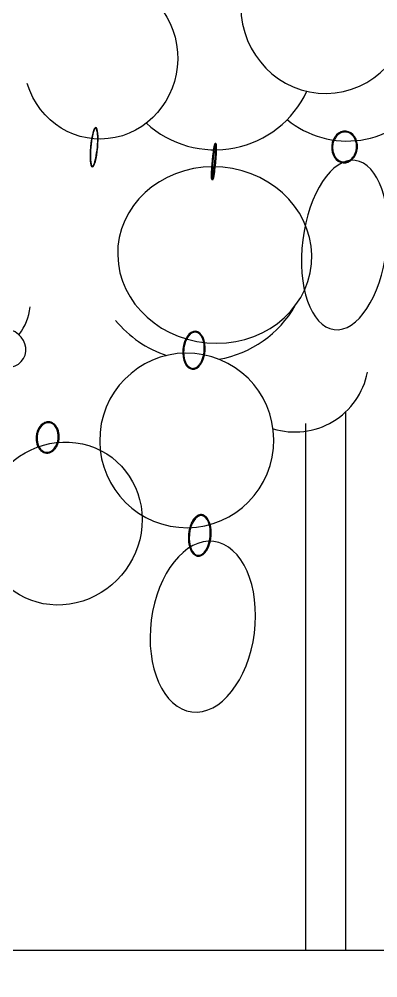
# Model space of a CAD drawing. Header units: millimetres. Extents: x 4532 to 35436, y 20123 to 38427.
# Drawn here: x 16300 to 16377.3, y 35797.4 to 36004.2 of the extents above; entities that cross this region are included whole.
import ezdxf

# ---------------------------------------------------------------- set-up
doc = ezdxf.new("R2010")
doc.units = ezdxf.units.MM
doc.set_wipeout_variables(frame=1)

# ---------------------------------------------------------------- blocks, each defined once
blk = doc.blocks.new('A$C7CFE5BBD')
blk.add_wipeout([(4182.751528438039, 1.523644169765248e-05), (4167.751528437907, 1.523074388387613e-05), (4167.503203957102, 73.85266127727925), (4166.024870655982, 109.66012967268136), (4163.425777644698, 148.36713218013358), (4158.66737842199, 197.08545359750008), (4151.82836986403, 248.5156355817096), (4145.3076082344405, 287.9360508238897), (4138.934105538954, 321.1782782497868), (4132.751528428565, 350.00001527849713), (3642.751528447456, 350.0000152784968), (3638.7977803884223, 331.9027913998142), (3633.75394809542, 307.01033631563166), (3626.1538539093094, 264.31444394893606), (3620.0329742343697, 222.89344209497756), (3614.5787102070485, 176.06729707833188), (3609.687048926664, 113.45673236062271), (3607.7783327039656, 65.31102371389795), (3607.443998574758, 43.80642056268357), (3607.7515284381143, 1.523074388387613e-05), (3592.7515284380397, 1.523644169765248e-05), (3592.7515284380397, 375.00001523644175), (3612.751528438039, 375.00001523644175), (3612.751528438039, 400.00001523644164), (3763.044756494438, 399.99984869588377), (3763.044756494438, 411.85431396589127), (3795.1534450224467, 411.85431396589127), (3795.1534450224467, 475.97759140062124), (3793.164017170201, 480.75655442435595), (3792.6202208849536, 484.48075355769447), (3793.285365491665, 491.54627122885086), (3794.589893263127, 495.48269226921195), (3795.1534450224467, 496.7057929503169), (3795.1534450224467, 503.5538717592957), (3792.0797652650467, 505.7395351661231), (3788.492108748446, 511.2121060971066), (3786.875924903337, 515.8078156915586), (3786.699758172462, 523.516578146628), (3790.6008562097077, 532.358988658562), (3795.1534450224467, 535.8429681176203), (3795.1534450224467, 538.922716703212), (3786.541265968376, 544.398595050776), (3785.319113158621, 540.4240900423326), (3785.1011370492533, 537.0634597347679), (3784.0945091999115, 538.0169853438625), (3781.796377413505, 540.6352514239537), (3779.163004674398, 536.4505053540734), (3776.1690709475597, 533.986839396916), (3772.1561365726698, 532.8317081579708), (3768.8702389673244, 533.3691933219786), (3764.861321456791, 536.0038345842313), (3762.067920737924, 539.8051976879582), (3759.9051925029266, 545.8296892355631), (3759.393791518885, 552.1000437706604), (3760.0352522883386, 556.7898261248115), (3761.9024379331217, 561.7667015208052), (3766.746558171026, 567.0481857923354), (3770.8392247075662, 568.2898264540404), (3770.865899602168, 571.2378597428647), (3766.8335399000525, 572.0727106080255), (3763.1380075052, 574.6761225710247), (3761.2420975629507, 577.5783250113822), (3760.494549680786, 580.0627864648145), (3760.362146865363, 582.5149784698891), (3761.6998458976173, 587.053926084121), (3758.633052335117, 586.4216682086117), (3756.491628875914, 587.1771601618195), (3754.814818238978, 588.9322919032954), (3753.333925626053, 585.2886357097523), (3751.692846217962, 582.986988850549), (3749.6705301072425, 581.5698803451655), (3746.9630060495415, 581.5114424267405), (3744.308717695459, 583.4679350176987), (3741.808299937967, 587.9977443898758), (3740.4176174705694, 593.6035224946769), (3740.113425217791, 601.0180831861854), (3741.737017377648, 606.2316929372761), (3744.0209143635984, 613.3032430790926), (3741.3500488310665, 615.4215810682575), (3737.9916596386593, 612.1707461898908), (3734.370524147195, 611.1379215271305), (3733.7208699198313, 610.1640934608025), (3730.3670263798062, 609.9879703679657), (3726.6729744786667, 611.3973567390775), (3723.548708184887, 614.6489021476199), (3721.438600754933, 619.935012565957), (3720.9810844973294, 623.8470796071286), (3722.1525705059025, 631.939012893561), (3725.260602061314, 638.2892969932649), (3726.001035221626, 639.2784823834448), (3724.939052559629, 641.390854866634), (3723.9380484294315, 649.0456646908107), (3724.3937962720306, 655.3225836307478), (3725.3540195254695, 660.4013684340088), (3727.734064707731, 667.4456324702336), (3729.5140600925884, 670.5861728816595), (3730.887208713015, 672.1515295629225), (3732.745658886398, 673.1282006850271), (3732.7510438254885, 673.4488653423108), (3728.421786861064, 674.7251759879772), (3726.101435136075, 676.6300494371586), (3723.715680822104, 680.1839833776622), (3722.2232706824598, 684.7479662030636), (3721.834818631726, 689.9897342370513), (3722.5210555542512, 694.7128354944199), (3724.220716291423, 699.2140205365998), (3726.1582612283437, 702.1702269119086), (3729.231082139208, 704.9372112655186), (3732.245978961212, 706.2308813454293), (3734.8764998200604, 706.4359947303329), (3737.759956997716, 705.6735501158895), (3739.487649554413, 704.565795276414), (3742.593639401795, 708.2733909965656), (3747.600396112856, 711.1488636335208), (3744.030561007974, 711.1930202305929), (3740.972072688803, 713.2709044869558), (3738.6269424062543, 717.9325005907161), (3737.9692426558445, 721.384073760469), (3737.935240605599, 727.4598629446722), (3739.0098631542196, 733.7830165020283), (3739.825134214947, 736.623557185004), (3740.6406485463267, 738.9194382160216), (3743.7068375203835, 745.1839989045121), (3746.981909873312, 749.6193262689181), (3752.3493750897715, 753.6932787877664), (3754.5421626063785, 754.3206714560628), (3754.5421626063785, 759.2016671529897), (3750.2696687336174, 759.2016671529897), (3750.2696687336174, 767.9957310895594), (3779.9151490145855, 767.9957310895594), (3777.9508069069075, 768.6707334782969), (3774.6059346685133, 771.0954664289801), (3771.699810175953, 775.4970263801521), (3770.2483426502326, 780.2919575115476), (3769.868329032867, 784.7389843017492), (3771.4717168648094, 793.8018721185598), (3774.0740941199388, 798.9858135885964), (3777.438730190137, 802.8217629746838), (3781.410473403172, 805.2485133427455), (3783.403860856628, 805.8207241910912), (3783.403860856628, 810.2306161132916), (3776.4144350064207, 810.2306161132916), (3776.4144350064207, 819.0246800498618), (3796.2856588335208, 819.024680049852), (3795.5113542793183, 822.1709913984461), (3795.11663846147, 827.41925396721), (3795.564638831142, 834.2163422088273), (3796.293779297145, 838.5728090144086), (3798.031551131801, 845.0754825797368), (3800.501762800981, 850.9466143463543), (3802.5613921717627, 854.1612342278012), (3804.3786524683474, 855.9819348301947), (3806.5795247511755, 856.8952993926392), (3807.7247804789113, 861.1196354558969), (3801.2148807778476, 861.1196354558969), (3801.2148807778476, 869.9136993924664), (3963.4832611294446, 869.9136993924664), (3963.4832611294446, 861.1196354558969), (3962.711615020679, 854.62151672173), (3963.8625972728546, 854.3889583888177), (3964.897263831566, 854.0166145915581), (3965.9815839023076, 853.4570232116736), (3967.7706952770313, 852.1261352827652), (3969.344778354639, 850.4661679235049), (3971.792394470369, 846.560283877349), (3973.220273067106, 842.7981411803215), (3974.1101653280025, 833.041096950013), (3972.6351407257944, 827.4593121204797), (3969.409685722628, 823.3018895129511), (3969.409685722628, 819.0246800498618), (3990.6120447026665, 819.0246800498618), (3990.6120447026665, 810.2306161132916), (3992.2656665666004, 803.8201335636423), (3994.4809230870196, 797.7788330249263), (3996.241596875783, 788.2062365027306), (3996.71667114116, 779.6846766881134), (3995.3763584828016, 767.9957310895783), (4025.3421931244416, 767.9957310895594), (4025.3421931244416, 759.2016671529897), (4024.3667442615924, 749.2331503476195), (4028.208209631558, 746.7020162194884), (4030.55245109687, 741.6170480539193), (4031.6838599470193, 733.9291085753376), (4031.3739513939295, 726.7548690945038), (4030.3566117979617, 721.1750247512774), (4028.1721312140176, 714.7498492069736), (4023.9740500059784, 708.5010773350851), (4026.2574403743556, 706.6898047504416), (4029.036237954585, 707.4393142141672), (4033.5932940955727, 707.1109609093365), (4038.9262916411526, 704.337542385642), (4042.2588534556958, 700.8477419510754), (4046.2210886808284, 691.4971411207686), (4046.5116224133653, 686.4975189585547), (4045.0870522896325, 680.337861966102), (4042.024689476643, 675.8260249745455), (4044.8620802441396, 671.3554008157504), (4046.5188519163257, 664.1869724903921), (4046.2801582621228, 658.5529006923258), (4043.7223256411426, 650.6309589049373), (4040.39436510516, 646.0223313634232), (4034.277957375634, 642.453041303114), (4031.816819140458, 642.2304703163715), (4031.688212203161, 640.1848464110172), (4033.20530348696, 637.9856396493116), (4033.8413124736035, 635.928951193593), (4034.405197093714, 631.3333332139558), (4034.242469860143, 625.7377525729152), (4033.4348859742763, 620.2372669746663), (4031.890240615321, 614.4706276081414), (4029.811677054495, 609.6933664932423), (4027.313982884957, 606.469576607812), (4027.3454524111085, 603.722229666131), (4026.3504493332007, 597.4421817130777), (4021.871965856192, 588.9056772283644), (4012.9667181310992, 584.2031805436493), (4011.470501099771, 583.659089936889), (4011.2999511625926, 581.5826147090405), (4008.527954926622, 574.4829124881417), (4003.2376842334875, 569.4837353712468), (3995.621021346212, 567.1623243338103), (3999.23564106813, 563.216573243777), (4002.0098557540596, 556.8824168542682), (4002.422892980431, 550.8824359248616), (3999.9698000419057, 543.1401978281707), (3994.605865832155, 537.2343675481716), (3985.5838150858835, 533.878415871031), (3978.282626700723, 532.9317556746544), (3974.2007522910176, 536.5483904532799), (3971.8312518019798, 530.7808706967305), (3969.5446968848446, 528.0575174524301), (3969.544696884845, 411.85431396589127), (3999.9707308589464, 411.85431396589127), (3999.9707308589464, 399.99984869588377), (4162.75152843804, 400.00001523644164), (4162.75152843804, 375.00001523644175), (4182.751528438039, 375.00001523644175)])
for points in [[(3969.544696884845, 411.8543139658905), (3969.544696884845, 528.057517452402)], [(3960.900890937748, 411.8543139658905), (3960.900890937748, 525.4576813836502)]]:
    blk.add_lwpolyline(points)
blk.add_lwpolyline([(3999.970730858946, 411.8543139658905), (3763.044756494437, 411.8543139658905), (3763.044756494437, 399.999848695883), (3999.970730858946, 399.999848695883)], close=True)
for centre, radius, start, end in [((3941.328145253388, 606.3732332445834), 21.84908160542981, 227.3870907407574, 335.0168702306378), ((3969.784158763683, 606.7261338991266), 20.30690824472507, 230.5857781669839, 326.2138401616609), ((3889.509030438934, 551.9298358968845), 12.02343829753456, 323.1579588169564, 353.756509985091), ((3938.182307553685, 562.5266814511888), 23.50510867901465, 279.7141631492881, 330.4676011701656), ((3938.182307553685, 562.5266814511888), 23.50510867901465, 218.988680040996, 252.0244456653923), ((3958.55603052161, 539.6052967618489), 15.9405770103074, 252.8062193275092, 348.9439690263773)]:
    blk.add_arc(centre, radius, start, end)
at = {"extrusion": (0, 0, -0.9999999999999999)}
for centre, major_axis, ratio, start_param, end_param in [((3965.251825502932, 615.6517581297703), (1.71811549036116, 18.89209523411785), 0.9671797751646497, -7.853981633974483, -1.570796326794896), ((3941.097073211367, 581.9874681048132), (0.3362094530713137, 3.696899912530768), 0.0585869523246246, -1.570796326794896, 4.712388980384689), ((3941.264683315505, 561.8184095582728), (-20.84698541752527, 1.895900276243545), 0.9083006519807996, -4.712388980384689, 1.570796326794896), ((3938.045325906805, 501.3541277966615), (0.3897005532820288, 4.285078626376217), 0.5221907718096901, -1.570796326794896, 4.712388980384689), ((3938.700495109053, 481.6688988407295), (2.360023045468952, 18.37356521550642), 0.6051586089742855, -1.570796326794896, 4.712388980384689)]:
    blk.add_ellipse(centre, major_axis=major_axis, ratio=ratio, start_param=start_param, end_param=end_param, dxfattribs=at)
at = {"extrusion": (0, 0, -1)}
for centre, major_axis, ratio, start_param, end_param in [((3916.684531299139, 604.166960997627), (1.56999208448469, 17.26335635910903), 0.9579933559840949, -0.0560164811779918, 4.311619949756731), ((3969.260343567326, 585.1382612756606), (0.3106177376176787, 3.415497918155591), 0.8087849936330469, -1.570796326794896, 4.712388980384689), ((3913.172958349376, 565.2152028960445), (1.699788785092431, 18.6905780117851), 0.9902976810736486, -6.283185307179585, 0), ((3969.282474233976, 563.9911415407587), (2.285360793114475, 18.24525951661299), 0.495688934847664, -1.570796326794896, 4.712388980384689), ((3896.204343530149, 541.6954218671926), (3.843112054902166, -2.188440022873802), 0.9218859310825627, -3.141592653589793, 3.141592653589793), ((3936.795981742765, 541.2903438867688), (0.3721080191829818, 4.091634220878891), 0.5851192130814739, -1.570796326794896, 4.712388980384689), ((3935.242629166027, 521.8497176329874), (1.705071286581191, 18.74866346748345), 0.9969907978898754, -7.853981633974483, -1.570796326794896), ((3905.254561365906, 522.4834878006404), (0.2888481235005817, 3.176123076698488), 0.7163613073571202, -1.570796326794896, 4.712388980384689), ((3908.275741564375, 503.9089423586302), (10.82440080919424, 14.2481479085506), 0.9513368920373722, 4.646566014793019, 9.876481183785376)]:
    blk.add_ellipse(centre, major_axis=major_axis, ratio=ratio, start_param=start_param, end_param=end_param, dxfattribs=at)
at = {"extrusion": (0, 0, -0.9999999999999999)}
blk.add_ellipse((3915.257139005207, 585.0912058932627), major_axis=(-0.3859547222998359, -4.243890128837195), ratio=0.1852660335445707, dxfattribs=at)
for points, knots in [([(3914.878876025472, 580.9318928105677), (3914.860485948015, 580.9335652707996), (3914.83825905601, 580.9430559081411), (3914.778336093037, 581.0085655087641), (3914.744516826442, 581.0635281466566), (3914.653006422366, 581.2806623078686), (3914.599516551916, 581.4933478552884), (3914.518545232397, 582.0306984846284), (3914.49045239823, 582.3556853810478), (3914.449813116607, 583.4188442418854), (3914.476189389974, 584.2640153503198), (3914.626522161798, 585.9545858413949), (3914.75017608851, 586.7966398850585), (3915.023697844681, 588.056370214912), (3915.164764883903, 588.5234060549446), (3915.366407557482, 588.970469590804), (3915.429028032206, 589.0774156172447), (3915.531045381653, 589.2033045360622), (3915.572307301311, 589.2338710796939), (3915.622134862617, 589.2531091012679), (3915.634759660785, 589.2528356869625), (3915.668049503791, 589.2410515528791), (3915.690472951541, 589.226097634415), (3915.74153377736, 589.1639469688562), (3915.769143802496, 589.1176465869685), (3915.856267820262, 588.9188918374166), (3915.911065416676, 588.7072805961398), (3915.994034235166, 588.168896733263), (3916.022906634815, 587.8417693654228), (3916.064535025307, 586.7783459337697), (3916.038928379628, 585.9359790799826), (3915.890315838657, 584.2486584755279), (3915.767608898317, 583.4070178626607), (3915.494652856989, 582.1407361588244), (3915.353013672666, 581.6687729719597), (3915.150345619626, 581.2165508809303), (3915.08741292611, 581.1082783562633), (3914.988121401435, 580.984700321922), (3914.949218921396, 580.9537040954492), (3914.903280024275, 580.9325400493144), (3914.890556032278, 580.9308305885097), (3914.878876025472, 580.9318928105677)], [0, 0, 0, 0, 0.167318431627112, 0.167318431627112, 0.334636863254224, 0.334636863254224, 0.6474749447326253, 0.6474749447326253, 0.9603130262110267, 0.9603130262110267, 1.559984547298726, 1.559984547298726, 2.159656068386427, 2.159656068386427, 2.649874700300635, 2.649874700300635, 2.871836530930805, 2.871836530930805, 3.05025290112302, 3.05025290112302, 3.188770502439258, 3.188770502439258, 3.327288103755495, 3.327288103755495, 3.465805705071733, 3.465805705071733, 3.782165957217835, 3.782165957217835, 4.098526209363937, 4.098526209363937, 4.697035093855498, 4.697035093855498, 5.29554397834706, 5.29554397834706, 5.788225676108809, 5.788225676108809, 6.011093660079017, 6.011093660079017, 6.176917107889995, 6.176917107889995, 6.283185307179585, 6.283185307179585, 6.283185307179585, 6.283185307179585]), ([(3966.688238459265, 585.3721778198415), (3966.696316220714, 585.4609994617676), (3966.707330337293, 585.5495539787844), (3966.745293458724, 585.7896455149203), (3966.778016361499, 585.9400315621206), (3966.860084611781, 586.2342191074895), (3966.909429258409, 586.3780181151269), (3967.023641253854, 586.6560523486733), (3967.088507525365, 586.7902851121653), (3967.232309552059, 587.0464370406735), (3967.311243740583, 587.1683538369871), (3967.481414085578, 587.3974262344454), (3967.572648053032, 587.504579735225), (3967.765391974277, 587.7020480333049), (3967.866899056335, 587.7923613446219), (3968.077980606093, 587.9544971850155), (3968.187551729123, 588.0263193490136), (3968.412464627563, 588.1502760670301), (3968.527803293578, 588.2024118033041), (3968.761966550406, 588.2862431432623), (3968.880789415303, 588.3179412893987), (3969.119725503293, 588.3605316718495), (3969.239839246937, 588.3714265892086), (3969.479271177293, 588.3723474053004), (3969.598591649239, 588.3623743864628), (3969.834415134192, 588.3217359603768), (3969.95092030711, 588.2910692530022), (3970.179080576261, 588.2094617428993), (3970.290735900551, 588.1585182432937), (3970.507111420247, 588.0370823224112), (3970.611829610865, 587.9665876100225), (3970.812220473224, 587.807162983172), (3970.907889916827, 587.7182323225461), (3971.088130589782, 587.5234869663291), (3971.172698558748, 587.4176731202788), (3971.328842885418, 587.1911478496659), (3971.40041662104, 587.0704383424054), (3971.528928665302, 586.8164997532767), (3971.5858651372, 586.683273107632), (3971.683775534362, 586.4070025056753), (3971.724748297103, 586.2639611567756), (3971.789765301834, 585.9710108597683), (3971.81380889213, 585.8211045302487), (3971.844389314097, 585.5175425460366), (3971.85092587749, 585.3638894711075), (3971.846315095117, 585.0560427219061), (3971.835167790621, 584.9018515865937), (3971.795416371348, 584.5961511257956), (3971.766812580961, 584.444644311272), (3971.69277398926, 584.1474728860812), (3971.647339810359, 584.0018107696123), (3971.540650838204, 583.7193520736218), (3971.479397023071, 583.5825579664124), (3971.342440034645, 583.3206470125042), (3971.266738298091, 583.1955325677445), (3971.102581806223, 582.9595076804435), (3971.014129079562, 582.8485994270923), (3970.826440574518, 582.6431591269247), (3970.727207508495, 582.5486287555577), (3970.520131040572, 582.3777025466006), (3970.412290912678, 582.3013073924849), (3970.190285155175, 582.1679586818245), (3970.076122786068, 582.1110043316767), (3969.843768672992, 582.0173930042693), (3969.725579095746, 581.9807337401471), (3969.487392041749, 581.9281640451554), (3969.367394605102, 581.9122508065811), (3969.127702187896, 581.9013015858982), (3969.008005211454, 581.9062640037191), (3968.770944269407, 581.936944433608), (3968.653577913214, 581.9626631994652), (3968.42320224192, 582.0345002616559), (3968.310192139968, 582.0806210809424), (3968.090601176173, 582.1926186777455), (3967.984021842512, 582.2584979903222), (3967.77940275436, 582.4089985645296), (3967.681366053501, 582.4936209847838), (3967.495908004847, 582.6801635141055), (3967.408489994388, 582.7820831195604), (3967.246210026355, 583.0013355119772), (3967.171350873399, 583.1186665828609), (3967.035899507264, 583.366452516002), (3966.975309314821, 583.4969050267282), (3966.869803988931, 583.7683027249332), (3966.824890164808, 583.9092453257799), (3966.751793408683, 584.1987257972396), (3966.723611237514, 584.3472610444915), (3966.684650917687, 584.648841885737), (3966.673873120777, 584.8018848893153), (3966.670184688792, 585.0943105975202), (3966.675632897739, 585.2335692861852), (3966.688238459265, 585.3721778198415)], [-1.570796326794896, -1.570796326794896, -1.570796326794896, -1.570796326794896, -1.489098402489466, -1.489098402489466, -1.347842690861457, -1.347842690861457, -1.206586979233449, -1.206586979233449, -1.065331267605441, -1.065331267605441, -0.9240755559774332, -0.9240755559774332, -0.7828198443494252, -0.7828198443494252, -0.6415641327214172, -0.6415641327214172, -0.500308421093409, -0.500308421093409, -0.3590527094654009, -0.3590527094654009, -0.2177969978373928, -0.2177969978373928, -0.0765412862093847, -0.0765412862093847, 0.0647144254186234, 0.0647144254186234, 0.2059701370466315, 0.2059701370466315, 0.3472258486746396, 0.3472258486746396, 0.4884815603026477, 0.4884815603026477, 0.6297372719306558, 0.6297372719306558, 0.7709929835586639, 0.7709929835586639, 0.912248695186672, 0.912248695186672, 1.053504406814679, 1.053504406814679, 1.194760118442688, 1.194760118442688, 1.336015830070696, 1.336015830070696, 1.477271541698704, 1.477271541698704, 1.618527253326712, 1.618527253326712, 1.75978296495472, 1.75978296495472, 1.901038676582729, 1.901038676582729, 2.042294388210737, 2.042294388210737, 2.183550099838745, 2.183550099838745, 2.324805811466753, 2.324805811466753, 2.466061523094762, 2.466061523094762, 2.60731723472277, 2.60731723472277, 2.748572946350778, 2.748572946350778, 2.889828657978786, 2.889828657978786, 3.031084369606794, 3.031084369606794, 3.172340081234803, 3.172340081234803, 3.313595792862811, 3.313595792862811, 3.454851504490819, 3.454851504490819, 3.596107216118827, 3.596107216118827, 3.737362927746835, 3.737362927746835, 3.878618639374844, 3.878618639374844, 4.019874351002852, 4.019874351002852, 4.16113006263086, 4.16113006263086, 4.302385774258868, 4.302385774258868, 4.443641485886876, 4.443641485886876, 4.584897197514884, 4.584897197514884, 4.712388980384689, 4.712388980384689, 4.712388980384689, 4.712388980384689]), ([(3940.690184758485, 582.0244720128285), (3940.69920846212, 582.1236950681232), (3940.708465611769, 582.2228968206364), (3940.736848850127, 582.5194888226724), (3940.756587730753, 582.7158609551298), (3940.797197995915, 583.1009005703418), (3940.818068867815, 583.2895634763445), (3940.860415287174, 583.6543930152002), (3940.881890214256, 583.8305549813704), (3940.924907690529, 584.1659395427596), (3940.946449352345, 584.3251569257736), (3940.989075779074, 584.6227034690128), (3941.010158738911, 584.7610250872713), (3941.045984618806, 584.9803933893018), (3941.060939546067, 585.0669509900072), (3941.090200114155, 585.2259609843059), (3941.104501486265, 585.2984032846325), (3941.127817316537, 585.4071954031278), (3941.13701874149, 585.4475695659676), (3941.153706932066, 585.5157782436618), (3941.161224713407, 585.5445802285722), (3941.174753805131, 585.5926086156433), (3941.180761473985, 585.6125938010555), (3941.191854492328, 585.64672143391), (3941.196898316241, 585.6612546311262), (3941.206473798, 585.6866909205019), (3941.210930580713, 585.6977749075195), (3941.219681709747, 585.7177617046436), (3941.22387145492, 585.7267147560524), (3941.233135752704, 585.7448028618273), (3941.238195349844, 585.7539361822455), (3941.248234964067, 585.7699788146456), (3941.252731486606, 585.7766761657585), (3941.263186480533, 585.7906993734105), (3941.269136858147, 585.798033419127), (3941.28181405881, 585.8116145560671), (3941.288007273721, 585.8176977012808), (3941.302576319813, 585.8301858582454), (3941.310959840052, 585.8366030391226), (3941.328344778598, 585.8476252466826), (3941.336693502821, 585.8522831072951), (3941.355391737048, 585.8608727272986), (3941.365752064423, 585.8648002445734), (3941.388348030367, 585.8711024346449), (3941.400588534863, 585.873461862273), (3941.426147176393, 585.8758193986178), (3941.439450828158, 585.8758014616942), (3941.465769461796, 585.8731433678222), (3941.478759693364, 585.8705066797593), (3941.503171747292, 585.8631535471104), (3941.514584481341, 585.8584560383497), (3941.535244656468, 585.847943382807), (3941.544500765656, 585.842141114761), (3941.560919199113, 585.8302483183252), (3941.568092626785, 585.8241590763246), (3941.580731996659, 585.8121733377957), (3941.58620398687, 585.8062732127764), (3941.595865849671, 585.7948607189501), (3941.600057551845, 585.7893447995921), (3941.607511532118, 585.7787326994039), (3941.610773735887, 585.7736343083125), (3941.618515886923, 585.760655091206), (3941.622437700429, 585.7530940399774), (3941.62924377606, 585.7386913270493), (3941.632121679988, 585.7318462649746), (3941.63724199546, 585.7185881623918), (3941.639480696616, 585.7121748820682), (3941.643548604425, 585.6995633550141), (3941.645375840748, 585.6933655575885), (3941.650567419685, 585.6743951176213), (3941.653486227882, 585.6617014700932), (3941.658725957303, 585.6356702727535), (3941.66103484415, 585.6223425727258), (3941.665256453653, 585.5946165169626), (3941.667165299561, 585.5802227300046), (3941.670678872299, 585.5501318380157), (3941.672282179676, 585.5344368963306), (3941.67684049407, 585.4836791549496), (3941.679362616418, 585.4461761352177), (3941.683448606203, 585.3643645785087), (3941.685007366326, 585.3200690120029), (3941.687206395702, 585.2246548024159), (3941.687845353943, 585.1735405962136), (3941.688221184744, 585.0646616300255), (3941.687957646649, 585.0068986797742), (3941.686107469581, 584.8478897237837), (3941.683811847037, 584.741578307996), (3941.676966111034, 584.5140531486286), (3941.672415618119, 584.3928433678848), (3941.661141755325, 584.1374834271883), (3941.654418320719, 584.0033356239474), (3941.63891442915, 583.7243282329327), (3941.630134008741, 583.5794705027984), (3941.610666055149, 583.2814785760747), (3941.599978604037, 583.1283460833984), (3941.566809951884, 582.6804230015878), (3941.542160329034, 582.3784980741366), (3941.488257130408, 581.7725109058701), (3941.459006920082, 581.468486821108), (3941.406461086506, 580.9614925507376), (3941.383875720876, 580.7546114382021), (3941.337928817582, 580.3551269331401), (3941.31456820641, 580.1625306333335), (3941.271503273954, 579.826549961701), (3941.251811916565, 579.6802184812877), (3941.212771409631, 579.4047219627573), (3941.193423307766, 579.2755614712987), (3941.15851582689, 579.0563067438816), (3941.142851117915, 578.9632725257579), (3941.112196862847, 578.7922386156897), (3941.097211265271, 578.7142486908742), (3941.072726824354, 578.5967400703848), (3941.063026029533, 578.5529474546238), (3941.045468539498, 578.4790813574837), (3941.037573067155, 578.447938958012), (3941.023414273488, 578.3961638449728), (3941.017145495429, 578.3746804777802), (3941.005630024101, 578.3381635049045), (3941.000417420615, 578.3226807522624), (3940.990585124036, 578.2957379269683), (3940.986033711673, 578.2840603046388), (3940.97716229971, 578.2631385221648), (3940.972940824377, 578.2538220678143), (3940.964411791389, 578.2366035984633), (3940.960231207868, 578.2287149347867), (3940.950775579873, 578.2124949641911), (3940.945514429568, 578.2041615834496), (3940.934742586895, 578.1891578927207), (3940.929763608936, 578.1827213382385), (3940.918063405061, 578.169229234165), (3940.911345879871, 578.1621621849517), (3940.897044058456, 578.1492630631001), (3940.890053579558, 578.1435427932338), (3940.873806875232, 578.1321201637656), (3940.864538029975, 578.1264105925839), (3940.845596715899, 578.1170058653843), (3940.836483684809, 578.1131542419935), (3940.81657654935, 578.1065656809405), (3940.805776849538, 578.1038370421775), (3940.782944847804, 578.1001793771902), (3940.770917151156, 578.0992627846463), (3940.746574461842, 578.0996539192311), (3940.73427546761, 578.10096619459), (3940.710511138463, 578.1056750312018), (3940.699059089155, 578.1090622827214), (3940.677784192816, 578.1172823517736), (3940.667961435716, 578.1221025391169), (3940.650190653778, 578.132429303314), (3940.642235041105, 578.1379300977023), (3940.628037100807, 578.1490434158513), (3940.621787979067, 578.1546564772761), (3940.610678243775, 578.1656739101782), (3940.605814209182, 578.1710809119431), (3940.597144920004, 578.1815570073122), (3940.593338656388, 578.1866284149619), (3940.584392230001, 578.1994522488712), (3940.579881422254, 578.2069132241922), (3940.572098028704, 578.2210560699496), (3940.56883022303, 578.2277436933982), (3940.56306335636, 578.2405830190437), (3940.560567888057, 578.2467360984338), (3940.55607256704, 578.2587132623921), (3940.554074842574, 578.2645373665182), (3940.549125761117, 578.2800495247393), (3940.54648506243, 578.2895827259672), (3940.541729301014, 578.3087005766611), (3940.539620786647, 578.3182815295913), (3940.53574246573, 578.3378070262879), (3940.533975249422, 578.3477493563587), (3940.5291280649, 578.3778536210921), (3940.526380349798, 578.3988042605379), (3940.52148412375, 578.443582754353), (3940.519343352502, 578.4673984053697), (3940.515567882019, 578.5181986897405), (3940.513935391125, 578.5451787134552), (3940.511137652535, 578.6024226006157), (3940.509973152515, 578.6326845050826), (3940.506997186374, 578.7337704145502), (3940.506015932104, 578.810727935579), (3940.506095262743, 578.9796717191966), (3940.50715852794, 579.0716457483977), (3940.511292691725, 579.2694852390596), (3940.51436419247, 579.3753463138746), (3940.522462367811, 579.5994984468598), (3940.527489188626, 579.7177872813227), (3940.539420455145, 579.9650923115587), (3940.546324914296, 580.0941069753062), (3940.561907341504, 580.3609718396947), (3940.570585271726, 580.4988207426541), (3940.594354323493, 580.8522338701914), (3940.610480301231, 581.0720738096898), (3940.645903125031, 581.519748273251), (3940.665199289771, 581.7475736076631), (3940.687226001031, 581.9918682104362), (3940.688702230666, 582.008170398014), (3940.690184758485, 582.0244720128285)], [-1.570796326794896, -1.570796326794896, -1.570796326794896, -1.570796326794896, -1.490519832913861, -1.490519832913861, -1.329966845151792, -1.329966845151792, -1.169413857389722, -1.169413857389722, -1.008860869627653, -1.008860869627653, -0.8483078818655837, -0.8483078818655837, -0.6877548941035144, -0.6877548941035144, -0.56931583605273, -0.56931583605273, -0.4508767780019454, -0.4508767780019454, -0.3715155334369244, -0.3715155334369244, -0.3051745424374884, -0.3051745424374884, -0.2521759882806374, -0.2521759882806374, -0.2091262933362871, -0.2091262933362871, -0.173838604374988, -0.173838604374988, -0.1445477860758009, -0.1445477860758009, -0.1152569677766137, -0.1152569677766137, -0.0952785690345846, -0.0952785690345846, -0.0753001702925555, -0.0753001702925555, -0.0601706177841941, -0.0601706177841941, -0.0450410652758328, -0.0450410652758328, -0.0336348949394489, -0.0336348949394489, -0.022228724603065, -0.022228724603065, -0.0108225542666811, -0.0108225542666811, 0.0005836160697028, 0.0005836160697028, 0.0119897864060867, 0.0119897864060867, 0.0233959567424706, 0.0233959567424706, 0.0348021270788545, 0.0348021270788545, 0.0462082974152384, 0.0462082974152384, 0.0576144677516223, 0.0576144677516223, 0.0690206380880062, 0.0690206380880062, 0.0804268084243901, 0.0804268084243901, 0.0991753414454668, 0.0991753414454668, 0.1179238744665434, 0.1179238744665434, 0.1366724074876201, 0.1366724074876201, 0.1554209405086968, 0.1554209405086968, 0.1943285538760692, 0.1943285538760692, 0.2332361672434415, 0.2332361672434415, 0.2721437806108138, 0.2721437806108138, 0.3110513939781862, 0.3110513939781862, 0.3924768202830461, 0.3924768202830461, 0.473902246587906, 0.473902246587906, 0.5553276728927659, 0.5553276728927659, 0.6367530991976258, 0.6367530991976258, 0.7677705524507199, 0.7677705524507199, 0.8987880057038138, 0.8987880057038138, 1.029805458956907, 1.029805458956907, 1.160822912210001, 1.160822912210001, 1.291840365463095, 1.291840365463095, 1.53707170445844, 1.53707170445844, 1.782303043453785, 1.782303043453785, 1.956997347939565, 1.956997347939565, 2.131691652425345, 2.131691652425345, 2.278464300154676, 2.278464300154676, 2.425236947884007, 2.425236947884007, 2.548238398277503, 2.548238398277503, 2.671239848671, 2.671239848671, 2.754328782687888, 2.754328782687888, 2.823777973072632, 2.823777973072632, 2.879216318242475, 2.879216318242475, 2.924158529059263, 2.924158529059263, 2.96090955456713, 2.96090955456713, 2.991333172809526, 2.991333172809526, 3.016855995067853, 3.016855995067853, 3.042378817326179, 3.042378817326179, 3.060344777346368, 3.060344777346368, 3.078310737366558, 3.078310737366558, 3.091936847735444, 3.091936847735444, 3.10556295810433, 3.10556295810433, 3.116112751788302, 3.116112751788302, 3.126662545472273, 3.126662545472273, 3.137212339156244, 3.137212339156244, 3.147762132840216, 3.147762132840216, 3.158311926524187, 3.158311926524187, 3.168861720208159, 3.168861720208159, 3.179411513892132, 3.179411513892132, 3.189961307576102, 3.189961307576102, 3.200511101260074, 3.200511101260074, 3.211060894944045, 3.211060894944045, 3.228161920380147, 3.228161920380147, 3.245262945816249, 3.245262945816249, 3.262363971252351, 3.262363971252351, 3.279464996688453, 3.279464996688453, 3.308585917275462, 3.308585917275462, 3.337706837862471, 3.337706837862471, 3.36682775844948, 3.36682775844948, 3.423486975000313, 3.423486975000313, 3.480146191551146, 3.480146191551146, 3.536805408101978, 3.536805408101978, 3.593464624652813, 3.593464624652813, 3.716266858279689, 3.716266858279689, 3.839069091906567, 3.839069091906567, 3.961871325533442, 3.961871325533442, 4.084673559160319, 4.084673559160319, 4.207475792787195, 4.207475792787195, 4.330278026414072, 4.330278026414072, 4.514739086012992, 4.514739086012992, 4.699200145611913, 4.699200145611913, 4.712388980384689, 4.712388980384689, 4.712388980384689, 4.712388980384689]), ([(3934.592186301164, 541.4907650173445), (3934.60155187533, 541.5937472213445), (3934.613257356661, 541.6965165624897), (3934.653294868975, 541.9887215240778), (3934.687285607015, 542.1768303884928), (3934.770403886072, 542.545199072807), (3934.819531218414, 542.7254560511246), (3934.931756889713, 543.0741630150042), (3934.994855082219, 543.2426099765034), (3935.133481293367, 543.5639911102517), (3935.209009174116, 543.7169217654773), (3935.370582058884, 544.0039132931306), (3935.456626518429, 544.1379695618562), (3935.636956275532, 544.3843233126718), (3935.731239162826, 544.4966143718957), (3935.90657495728, 544.6776935558337), (3935.986633484692, 544.7506992549206), (3936.148948632504, 544.8803500940012), (3936.231200015496, 544.9369934538881), (3936.396477611943, 545.0335666586798), (3936.479496265387, 545.0734985439958), (3936.645114368966, 545.1367359807518), (3936.727708474125, 545.1600502861584), (3936.891729315368, 545.190426059653), (3936.973160762198, 545.197499654143), (3937.134592280407, 545.1957176115284), (3937.214607361911, 545.1868661262597), (3937.373116400475, 545.1532176745859), (3937.451622655182, 545.1284117418727), (3937.606732786375, 545.0625665783336), (3937.68333668981, 545.0215149257019), (3937.833761916645, 544.9229848835421), (3937.907575621011, 544.865500373362), (3938.051181805469, 544.734312434568), (3938.120966935388, 544.6606093419869), (3938.255170279681, 544.4976738733858), (3938.319584290763, 544.4084444349901), (3938.441772534661, 544.2155639231823), (3938.499545070666, 544.1119158514812), (3938.607335042416, 543.8916267381901), (3938.657352052138, 543.7749880173396), (3938.748700510219, 543.5303856286955), (3938.790032009045, 543.4024236606238), (3938.863266849457, 543.1370223812446), (3938.895170358275, 542.9995843770484), (3938.94899009998, 542.7172139911017), (3938.970906493403, 542.5722827079626), (3939.004371088613, 542.2770086557757), (3939.015919419329, 542.126666887958), (3939.028440782018, 541.8227235634149), (3939.029413918299, 541.6691229679309), (3939.02074813491, 541.3608532429243), (3939.011109306568, 541.2061850608479), (3938.981350296559, 540.8979824291346), (3938.961230200399, 540.7444489243826), (3938.910804185234, 540.440700578798), (3938.880498346207, 540.2904866879144), (3938.810158716373, 539.9955167792541), (3938.770124994135, 539.8507617304022), (3938.680947557881, 539.5687742786868), (3938.631803894565, 539.4315428954469), (3938.525182815651, 539.166563433133), (3938.467705440566, 539.0388164887008), (3938.345350146385, 538.7946304281977), (3938.280472314018, 538.678192675583), (3938.144404683004, 538.4582764199622), (3938.073215200482, 538.3547996747693), (3937.925763091571, 538.1622376136984), (3937.849501461347, 538.0731545945782), (3937.693276572889, 537.9105325357559), (3937.613315853265, 537.8369961596945), (3937.451147770193, 537.7062645768201), (3937.368945547121, 537.6490712169943), (3937.203721527741, 537.5513936501266), (3937.120707256927, 537.5109075882974), (3936.955064519516, 537.4465706992232), (3936.872441597839, 537.4227113408888), (3936.708346777337, 537.391259164262), (3936.626870585114, 537.3836541713135), (3936.46534621777, 537.3843795507019), (3936.385283212618, 537.3927053386615), (3936.226672939349, 537.4252959763435), (3936.148113052219, 537.4495694548859), (3935.992875068365, 537.5143394533115), (3935.91619655109, 537.5548484858045), (3935.765585829711, 537.6522922310432), (3935.691661137131, 537.7092333215442), (3935.547788953441, 537.8393491155039), (3935.477848897139, 537.912523636016), (3935.343291599685, 538.0744320222329), (3935.278678665203, 538.163162983783), (3935.156052678274, 538.3550888780192), (3935.098041384397, 538.4582807919978), (3934.989739862885, 538.6777091210279), (3934.939450087699, 538.7939431916493), (3934.847528307266, 539.0377946733533), (3934.805896259702, 539.1654103677174), (3934.732038697319, 539.4301826671035), (3934.699813016199, 539.5673379554682), (3934.645333293975, 539.8492103588687), (3934.62307909146, 539.9939263705783), (3934.58892906734, 540.2888401247947), (3934.577033115816, 540.4390368639761), (3934.563812397162, 540.7427621802817), (3934.562487525141, 540.8962897954079), (3934.570257362826, 541.1969805285953), (3934.578847013621, 541.3440885620112), (3934.592186301164, 541.4907650173445)], [-1.570796326794896, -1.570796326794896, -1.570796326794896, -1.570796326794896, -1.49317714702088, -1.49317714702088, -1.348937061304421, -1.348937061304421, -1.204696975587962, -1.204696975587962, -1.060456889871503, -1.060456889871503, -0.9162168041550441, -0.9162168041550441, -0.7719767184385848, -0.7719767184385848, -0.6277366327221257, -0.6277366327221257, -0.5115238895483023, -0.5115238895483023, -0.3953111463744789, -0.3953111463744789, -0.2790984032006555, -0.2790984032006555, -0.1628856600268321, -0.1628856600268321, -0.0466729168530087, -0.0466729168530087, 0.0695398263208147, 0.0695398263208147, 0.1857525694946381, 0.1857525694946381, 0.3019653126684616, 0.3019653126684616, 0.418178055842285, 0.418178055842285, 0.5343907990161084, 0.5343907990161084, 0.6506035421899317, 0.6506035421899317, 0.7668162853637551, 0.7668162853637551, 0.8830290285375783, 0.8830290285375783, 0.9992417717114016, 0.9992417717114016, 1.115454514885225, 1.115454514885225, 1.231667258059048, 1.231667258059048, 1.347880001232871, 1.347880001232871, 1.464092744406695, 1.464092744406695, 1.580305487580518, 1.580305487580518, 1.696518230754341, 1.696518230754341, 1.812730973928165, 1.812730973928165, 1.928943717101988, 1.928943717101988, 2.045156460275812, 2.045156460275812, 2.161369203449635, 2.161369203449635, 2.277581946623458, 2.277581946623458, 2.393794689797282, 2.393794689797282, 2.510007432971105, 2.510007432971105, 2.626220176144928, 2.626220176144928, 2.742432919318752, 2.742432919318752, 2.858645662492575, 2.858645662492575, 2.974858405666399, 2.974858405666399, 3.091071148840222, 3.091071148840222, 3.207283892014045, 3.207283892014045, 3.323496635187868, 3.323496635187868, 3.439709378361692, 3.439709378361692, 3.555922121535515, 3.555922121535515, 3.672134864709339, 3.672134864709339, 3.788347607883162, 3.788347607883162, 3.904560351056985, 3.904560351056985, 4.020773094230808, 4.020773094230808, 4.136985837404632, 4.136985837404632, 4.253198580578456, 4.253198580578456, 4.36941132375228, 4.36941132375228, 4.485624066926103, 4.485624066926103, 4.601836810099928, 4.601836810099928, 4.712388980384689, 4.712388980384689, 4.712388980384689, 4.712388980384689]), ([(3902.789011332414, 522.707713840824), (3902.79741101628, 522.8000752842672), (3902.8085793143, 522.8921848763748), (3902.84874165463, 523.1566954733025), (3902.884767595886, 523.327667793088), (3902.975568969068, 523.6616384782865), (3903.030343358205, 523.8246342680104), (3903.157487089662, 524.1388069758577), (3903.229855167712, 524.289982031627), (3903.390694661855, 524.5769047059039), (3903.4791651663, 524.712651465441), (3903.670416150158, 524.9653871172377), (3903.773197145816, 525.0823760590902), (3903.99098467021, 525.2945547704621), (3904.105994492336, 525.3897441818299), (3904.345811938725, 525.5555692371017), (3904.470625514663, 525.6262007029763), (3904.700590713681, 525.728666571671), (3904.804460491087, 525.765505653053), (3905.014772903614, 525.8212727761165), (3905.121213910203, 525.8401958970389), (3905.334662394747, 525.8595289860423), (3905.441664542977, 525.8599353730715), (3905.654071167784, 525.8421286054108), (3905.759468670269, 525.8239159000841), (3905.966539577439, 525.7693158271759), (3906.068208094079, 525.7329327446678), (3906.265924206793, 525.642912763582), (3906.361970798262, 525.5892810614932), (3906.546867994508, 525.4660061470386), (3906.635720277995, 525.3963664981457), (3906.804958895231, 525.2425000243857), (3906.885347474341, 525.1582746700187), (3907.036627182188, 524.9767675995863), (3907.10751988841, 524.8794860909729), (3907.238953776574, 524.6734824843043), (3907.299495658463, 524.5647602319987), (3907.409516922406, 524.3375782586554), (3907.45899638729, 524.2191185220763), (3907.546314369512, 523.9742561669591), (3907.584152667932, 523.8478538282834), (3907.647745608792, 523.5889887514677), (3907.67349995513, 523.4565265725287), (3907.712626525525, 523.1874994597783), (3907.725998503887, 523.0509352912231), (3907.740214662776, 522.7757168354619), (3907.741058710355, 522.6370634400555), (3907.730231998405, 522.3597089977156), (3907.718561243473, 522.2210088980537), (3907.682878580035, 521.9456054892544), (3907.658866817281, 521.8089031191812), (3907.598834197244, 521.5395130455181), (3907.562813614295, 521.4068262111432), (3907.479247450046, 521.1474311505481), (3907.431702238657, 521.0207236588503), (3907.325713128757, 520.7751729765478), (3907.267269627457, 520.6563303184848), (3907.140240642624, 520.4282974812122), (3907.071655456068, 520.3191075783143), (3906.925219214088, 520.112058604198), (3906.847368144638, 520.0141995609192), (3906.68339050157, 519.8313764149825), (3906.5972633237, 519.7464122657002), (3906.417846241417, 519.590829986093), (3906.324554938565, 519.5202122177616), (3906.132074293946, 519.3946582859535), (3906.032883013399, 519.3397237133504), (3905.830070835804, 519.2467303765625), (3905.726448663369, 519.2086751305069), (3905.51650086165, 519.1504186571728), (3905.410176610316, 519.1302223280691), (3905.196814833125, 519.1083155763954), (3905.089782408704, 519.1066089333071), (3904.877163094268, 519.1218257342734), (3904.771583185739, 519.1387490467787), (3904.564004895252, 519.190818305422), (3904.462011643602, 519.2259601549631), (3904.263523920414, 519.3135741720362), (3904.167030711807, 519.3660411028577), (3903.981141027911, 519.4870802501136), (3903.891742988755, 519.5556487509202), (3903.721332906487, 519.7074761596778), (3903.640318603404, 519.7907334714), (3903.487721874237, 519.9704139538262), (3903.416137808268, 520.066836861839), (3903.283266555376, 520.2712386433304), (3903.221978613383, 520.3792176669267), (3903.110419993904, 520.605034838376), (3903.060149201516, 520.7228730194074), (3902.971212565699, 520.9666202871049), (3902.932546928674, 521.0925291150379), (3902.867273023676, 521.3505410073594), (3902.840665051513, 521.4826435298346), (3902.799815292386, 521.7510898236105), (3902.785573757112, 521.8874328414131), (3902.769613427376, 522.162350550996), (3902.76789477465, 522.3009243573215), (3902.775365528159, 522.529018968522), (3902.78089643663, 522.6184838764639), (3902.789011332414, 522.707713840824)], [-1.570796326794896, -1.570796326794896, -1.570796326794896, -1.570796326794896, -1.487146849631906, -1.487146849631906, -1.329125574460955, -1.329125574460955, -1.171104299290004, -1.171104299290004, -1.013083024119053, -1.013083024119053, -0.8550617489481023, -0.8550617489481023, -0.6970404737771512, -0.6970404737771512, -0.5390191986062, -0.5390191986062, -0.3809979234352487, -0.3809979234352487, -0.255683585187205, -0.255683585187205, -0.1303692469391613, -0.1303692469391613, -0.0050549086911175, -0.0050549086911175, 0.1202594295569262, 0.1202594295569262, 0.24557376780497, 0.24557376780497, 0.3708881060530137, 0.3708881060530137, 0.4962024443010575, 0.4962024443010575, 0.6215167825491013, 0.6215167825491013, 0.7468311207971449, 0.7468311207971449, 0.8721454590451886, 0.8721454590451886, 0.9974597972932322, 0.9974597972932322, 1.122774135541276, 1.122774135541276, 1.248088473789319, 1.248088473789319, 1.373402812037363, 1.373402812037363, 1.498717150285407, 1.498717150285407, 1.624031488533451, 1.624031488533451, 1.749345826781494, 1.749345826781494, 1.874660165029538, 1.874660165029538, 1.999974503277582, 1.999974503277582, 2.125288841525625, 2.125288841525625, 2.250603179773669, 2.250603179773669, 2.375917518021713, 2.375917518021713, 2.501231856269757, 2.501231856269757, 2.6265461945178, 2.6265461945178, 2.751860532765845, 2.751860532765845, 2.877174871013888, 2.877174871013888, 3.002489209261931, 3.002489209261931, 3.127803547509975, 3.127803547509975, 3.253117885758019, 3.253117885758019, 3.378432224006063, 3.378432224006063, 3.503746562254106, 3.503746562254106, 3.62906090050215, 3.62906090050215, 3.754375238750194, 3.754375238750194, 3.879689576998238, 3.879689576998238, 4.005003915246281, 4.005003915246281, 4.130318253494325, 4.130318253494325, 4.25563259174237, 4.25563259174237, 4.380946929990413, 4.380946929990413, 4.506261268238458, 4.506261268238458, 4.631575606486502, 4.631575606486502, 4.712388980384689, 4.712388980384689, 4.712388980384689, 4.712388980384689]), ([(3935.617399037674, 501.5749322501397), (3935.627737437408, 501.6886114720874), (3935.640385520037, 501.8020805700835), (3935.685289400255, 502.1419200865239), (3935.7244626231, 502.366656339731), (3935.820334379885, 502.8065942630674), (3935.877031193439, 503.0217915539433), (3936.00675073182, 503.4376905777062), (3936.079770702494, 503.6383886231379), (3936.24066349518, 504.0206933817863), (3936.328532385964, 504.2022979796202), (3936.517476241253, 504.5422765505537), (3936.618546633257, 504.7006519543975), (3936.832204282258, 504.9905088763953), (3936.944790098383, 505.1219988355333), (3937.179858201041, 505.3547639015051), (3937.302355153926, 505.4560549235357), (3937.515738221267, 505.5984876986513), (3937.60445174811, 505.648524636581), (3937.784951380545, 505.731625301476), (3937.876746138241, 505.7646816176166), (3938.046773909915, 505.8086449992297), (3938.124724347585, 505.8223119716313), (3938.280812224581, 505.836490415797), (3938.358943662755, 505.8369964197082), (3938.514097065348, 505.8247038844311), (3938.591109967358, 505.8119056965261), (3938.742746230364, 505.7733161852848), (3938.817363865299, 505.7475309037291), (3938.963191729596, 505.6836360208727), (3939.034402292953, 505.6455330663048), (3939.172745613181, 505.5578178346077), (3939.239882118218, 505.5082090330579), (3939.369680188222, 505.3982806656895), (3939.432345466721, 505.337961471294), (3939.609196612819, 505.1464266829462), (3939.716926051336, 505.0015620116064), (3939.913388966324, 504.6793553052739), (3940.002128973811, 504.5019889071154), (3940.159277560513, 504.1197045715562), (3940.22767869561, 503.9147801892868), (3940.342863922622, 503.4829614462251), (3940.389641250458, 503.2560698892376), (3940.460595703425, 502.7865755245475), (3940.484768760947, 502.5439790122364), (3940.510000303246, 502.0498557804422), (3940.511056943247, 501.7983365536238), (3940.490096597558, 501.2934573176935), (3940.468079487535, 501.0401051252884), (3940.401595751729, 500.5387253166446), (3940.35713052264, 500.2907053964482), (3940.246938243425, 499.8069970942488), (3940.181214202694, 499.5713158323233), (3940.030190112218, 499.1189091616579), (3939.944895009368, 498.9021894162324), (3939.756794778081, 498.4937514425292), (3939.653996666519, 498.3020352610074), (3939.433156691292, 497.9489451989684), (3939.315121419877, 497.7875647596702), (3939.066053608814, 497.4998265950162), (3938.935013053797, 497.3734473292752), (3938.706926205985, 497.1951669389418), (3938.61284533158, 497.1324358662278), (3938.420621397589, 497.0262182625047), (3938.322465105306, 496.9827369088925), (3938.144691363126, 496.9236507749338), (3938.065606968219, 496.9040773295019), (3937.906736303677, 496.8784295505648), (3937.826953910033, 496.8723624227605), (3937.667988530509, 496.8740679535003), (3937.588814977298, 496.881843202751), (3937.432468990188, 496.9110924231391), (3937.355304999077, 496.9325616236347), (3937.204183777652, 496.988605228431), (3937.130228483733, 497.0231718480391), (3936.986363243519, 497.1045740948211), (3936.91644995302, 497.1514045163094), (3936.781171465907, 497.2564687657905), (3936.715801870483, 497.3147012640875), (3936.589909597682, 497.4417736493087), (3936.529383910387, 497.5106144142374), (3936.343140590212, 497.7475494496794), (3936.227257269409, 497.9348754112762), (3936.047146829635, 498.2999528052787), (3935.977208879169, 498.4690433194664), (3935.853683994068, 498.8269870763797), (3935.800101331351, 499.0158410822078), (3935.710115960774, 499.4092681175134), (3935.673716466674, 499.6138388030267), (3935.618703221935, 500.034264798629), (3935.600091410193, 500.2501165036265), (3935.58095882196, 500.6883746064887), (3935.580438961191, 500.9107769176517), (3935.594542827723, 501.280859577415), (3935.604042955183, 501.4280711196516), (3935.617399037674, 501.5749322501397)], [-1.570796326794896, -1.570796326794896, -1.570796326794896, -1.570796326794896, -1.4930128844694, -1.4930128844694, -1.33672923783606, -1.33672923783606, -1.18044559120272, -1.18044559120272, -1.024161944569379, -1.024161944569379, -0.8678782979360393, -0.8678782979360393, -0.7115946513026989, -0.7115946513026989, -0.5553110046693586, -0.5553110046693586, -0.3990273580360181, -0.3990273580360181, -0.2919005700433279, -0.2919005700433279, -0.1847737820506377, -0.1847737820506377, -0.0954237954919418, -0.0954237954919418, -0.0060738089332458, -0.0060738089332458, 0.0832761776254501, 0.0832761776254501, 0.172626164184146, 0.172626164184146, 0.261976150742842, 0.261976150742842, 0.3513261373015379, 0.3513261373015379, 0.440676123860234, 0.440676123860234, 0.6133593071806464, 0.6133593071806464, 0.7860424905010586, 0.7860424905010586, 0.9587256738214708, 0.9587256738214708, 1.131408857141883, 1.131408857141883, 1.304092040462295, 1.304092040462295, 1.476775223782707, 1.476775223782707, 1.64945840710312, 1.64945840710312, 1.822141590423532, 1.822141590423532, 1.994824773743944, 1.994824773743944, 2.167507957064357, 2.167507957064357, 2.340191140384769, 2.340191140384769, 2.512874323705181, 2.512874323705181, 2.685557507025594, 2.685557507025594, 2.801520169626095, 2.801520169626095, 2.917482832226597, 2.917482832226597, 3.008626677555018, 3.008626677555018, 3.09977052288344, 3.09977052288344, 3.190914368211863, 3.190914368211863, 3.282058213540285, 3.282058213540285, 3.373202058868707, 3.373202058868707, 3.464345904197129, 3.464345904197129, 3.555489749525551, 3.555489749525551, 3.646633594853973, 3.646633594853973, 3.848182700927909, 3.848182700927909, 4.000926415552967, 4.000926415552967, 4.153670130178025, 4.153670130178025, 4.306413844803084, 4.306413844803084, 4.459157559428143, 4.459157559428143, 4.611901274053201, 4.611901274053201, 4.712388980384689, 4.712388980384689, 4.712388980384689, 4.712388980384689])]:
    blk.add_open_spline(points, degree=3, knots=knots)

msp = doc.modelspace()

# ---------------------------------------------------------------- block references
msp.add_blockref('A$C7CFE5BBD', (12400.88081601614, 35391.4845744732))

doc.saveas('drawing.dxf')
